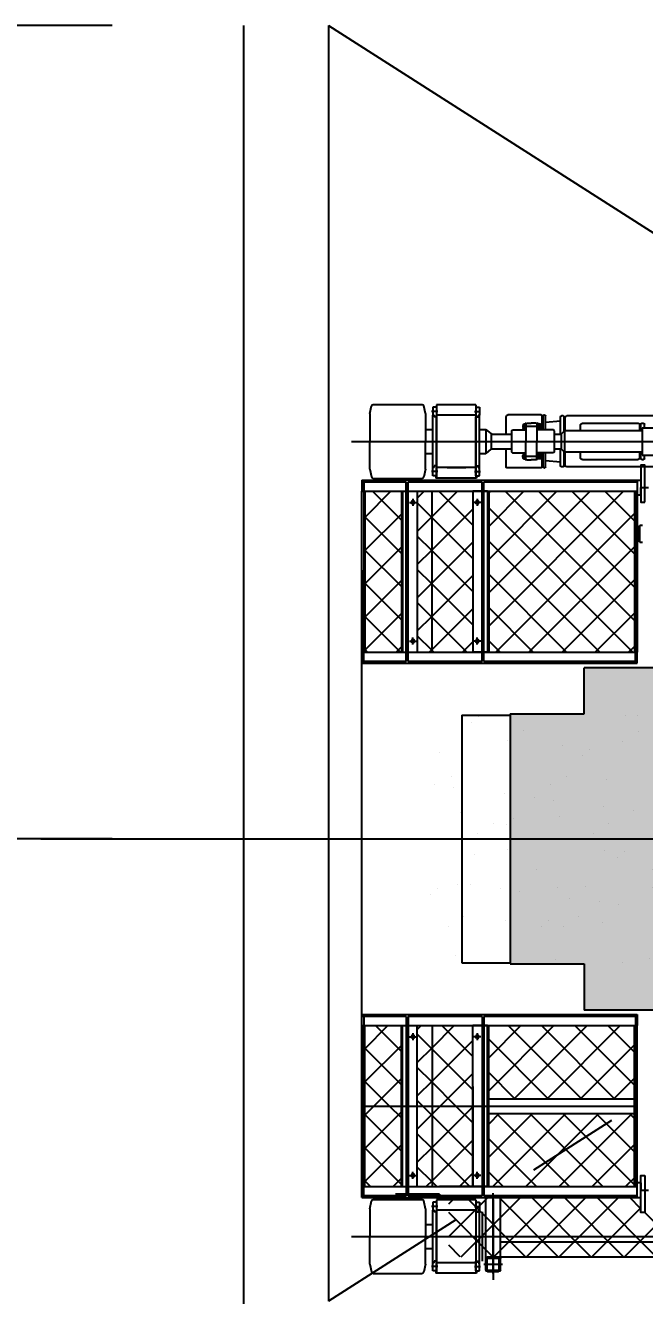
# Model space of a CAD drawing. Header units: millimetres. Extents: x -5 to 1510635, y -6 to 71285.
# Drawn here: x 394136 to 395811, y 33733 to 37168 of the extents above; entities that cross this region are included whole.
import ezdxf

# ---------------------------------------------------------------- set-up
doc = ezdxf.new("R2010")
doc.units = ezdxf.units.MM
doc.header["$LTSCALE"] = 1000
doc.linetypes.add('CENTER', pattern=[2, 1.25, -0.25, 0.25, -0.25])
doc.linetypes.add('S-BM-1ST$0$HIDDEN', pattern=[9.525, 6.35, -3.175])
for name, color, linetype in [('1', 1, 'CENTER'), ('MP-1', 1, 'CENTER'), ('MP-2', 42, 'Continuous'), ('MP-3', 3, 'Continuous'), ('MP-7', 7, 'Continuous'), ('MP-8', 8, 'Continuous'), ('S-BM-1ST$0$S-BEAM', 21, 'Continuous'), ('S-TEXT-3', 31, 'Continuous')]:
    doc.layers.add(name, color=color, linetype=linetype)
doc.dimstyles.new('MPS2', dxfattribs={"dimscale": 100, "dimtxt": 3, "dimasz": 3, "dimexe": 1, "dimexo": 1, "dimgap": 1, "dimtad": 1, "dimzin": 12, "dimdsep": 46, "dimtxsty": 'Standard', "dimcen": 1, "dimclrd": 1, "dimclre": 1, "dimclrt": 7, "dimazin": 2, "dimtfac": 1, "dimtmove": 0, "dimatfit": 3, "dimfxl": 1, "dimarcsym": 0})
pattern_1 = [(135, (30007.18, 102368.32), (-44.9013, -44.9013), []), (225, (30007.18, 102368.32), (44.9013, -44.9013), [])]

# ---------------------------------------------------------------- blocks, each defined once
blk = doc.blocks.new('*X12')
at = {"color": 0}
for p, q in [((5840.3, 9313.1), (5840.3, 9313.1)), ((5921.6, 9323.8), (5921.6, 9323.8)), ((5953.7, 9324.1), (5953.7, 9324.1)), ((6353.8, 9320.7), (6353.8, 9320.7)), ((5608.4, 9281), (5608.4, 9281)), ((5652.4, 9288.3), (5652.4, 9288.3)), ((5788.2, 9306.2), (5788.2, 9306.2)), ((5919.8, 9281.6), (5919.8, 9281.6)), ((6231.2, 9282.2), (6231.2, 9282.2)), ((6372.3, 9303.8), (6372.3, 9303.8)), ((5608.2, 9241.2), (5608.2, 9241.2)), ((5650.5, 9254.2), (5650.5, 9254.2)), ((5870, 9244.6), (5870, 9244.6)), ((5962, 9254.7), (5962, 9254.7)), ((6125.8, 9243.3), (6125.8, 9243.3)), ((6273.4, 9255.3), (6273.4, 9255.3)), ((6395.9, 9253.1), (6395.9, 9253.1)), ((5653.1, 9236.3), (5653.1, 9236.3)), ((6053.2, 9232.9), (6053.2, 9232.9)), ((6071.7, 9216), (6071.7, 9216)), ((6459.3, 9224.1), (6459.3, 9224.1)), ((5735.1, 9141.1), (5735.1, 9141.1)), ((5752.6, 9145.1), (5752.6, 9145.1)), ((5802.4, 9157.4), (5802.4, 9157.4)), ((6005.2, 9150.8), (6005.2, 9150.8)), ((6113.8, 9158), (6113.8, 9158)), ((6266.9, 9154.2), (6266.9, 9154.2)), ((6425.2, 9158.6), (6425.2, 9158.6)), ((6470.8, 9137.2), (6470.8, 9137.2)), ((5771, 9128.2), (5771, 9128.2)), ((6158.7, 9136.3), (6158.7, 9136.3)), ((6282.9, 9112.4), (6282.9, 9112.4)), ((6418.8, 9130.3), (6418.8, 9130.3)), ((6013.8, 9077), (6013.8, 9077)), ((6149.6, 9094.9), (6149.6, 9094.9)), ((6201.6, 9101.7), (6201.6, 9101.7)), ((5614.5, 9048.6), (5614.5, 9048.6)), ((5744.6, 9041.6), (5744.6, 9041.6)), ((5858, 9048.5), (5858, 9048.5)), ((5876.3, 9051.9), (5876.3, 9051.9)), ((5880.4, 9059.5), (5880.4, 9059.5)), ((5932.5, 9066.3), (5932.5, 9066.3)), ((6132.1, 9050.7), (6132.1, 9050.7)), ((6258.2, 9045.1), (6258.2, 9045.1)), ((6402.2, 9060.4), (6402.2, 9060.4)), ((5611.2, 9024), (5611.2, 9024)), ((5663.3, 9030.9), (5663.3, 9030.9)), ((5689.1, 9030.6), (5689.1, 9030.6)), ((5731.3, 9003.7), (5731.3, 9003.7)), ((6000.5, 9031.2), (6000.5, 9031.2)), ((6042.7, 9004.3), (6042.7, 9004.3)), ((6276.6, 9028.2), (6276.6, 9028.2)), ((6312, 9031.7), (6312, 9031.7)), ((6354.1, 9004.9), (6354.1, 9004.9)), ((5741.4, 8948.4), (5741.4, 8948.4)), ((5957.6, 8957.3), (5957.6, 8957.3)), ((5976, 8940.4), (5976, 8940.4)), ((6011.5, 8958.1), (6011.5, 8958.1)), ((6273.2, 8961.5), (6273.2, 8961.5)), ((6363.6, 8948.5), (6363.6, 8948.5)), ((5883.1, 8907), (5883.1, 8907)), ((6194.5, 8907.6), (6194.5, 8907.6)), ((5657, 8869.5), (5657, 8869.5)), ((6375.1, 8865.7), (6375.1, 8865.7)), ((6408.5, 8867.7), (6408.5, 8867.7)), ((5620.8, 8855.9), (5620.8, 8855.9)), ((5675.4, 8852.7), (5675.4, 8852.7)), ((5882.6, 8859.2), (5882.6, 8859.2)), ((6063, 8860.7), (6063, 8860.7)), ((6106, 8830.2), (6106, 8830.2)), ((6138.4, 8858), (6138.4, 8858)), ((6241.8, 8848.1), (6241.8, 8848.1)), ((6293.8, 8855), (6293.8, 8855)), ((6463.2, 8857.3), (6463.2, 8857.3)), ((6481.6, 8840.4), (6481.6, 8840.4)), ((5836.8, 8794.8), (5836.8, 8794.8)), ((5972.6, 8812.7), (5972.6, 8812.7)), ((6024.7, 8819.5), (6024.7, 8819.5)), ((5703.4, 8777.2), (5703.4, 8777.2)), ((5755.5, 8784.1), (5755.5, 8784.1)), ((5762.4, 8772.9), (5762.4, 8772.9)), ((5769.9, 8780.2), (5769.9, 8780.2)), ((6017.8, 8765.4), (6017.8, 8765.4)), ((6081.3, 8780.8), (6081.3, 8780.8)), ((6162.5, 8769.5), (6162.5, 8769.5)), ((6279.5, 8768.8), (6279.5, 8768.8)), ((6392.7, 8781.3), (6392.7, 8781.3)), ((5747.7, 8755.7), (5747.7, 8755.7)), ((5812.1, 8753.3), (5812.1, 8753.3)), ((6123.5, 8753.9), (6123.5, 8753.9)), ((6181, 8752.6), (6181, 8752.6)), ((6434.9, 8754.5), (6434.9, 8754.5)), ((5627.1, 8663.2), (5627.1, 8663.2)), ((5861.9, 8681.7), (5861.9, 8681.7)), ((5880.4, 8664.8), (5880.4, 8664.8)), ((5888.9, 8666.5), (5888.9, 8666.5)), ((5963.9, 8656.6), (5963.9, 8656.6)), ((6144.7, 8665.3), (6144.7, 8665.3)), ((6268, 8672.9), (6268, 8672.9)), ((6275.3, 8657.2), (6275.3, 8657.2)), ((6414.8, 8675), (6414.8, 8675)), ((5652.5, 8656.1), (5652.5, 8656.1))]:
    blk.add_line(p, q, dxfattribs=at)
blk = doc.blocks.new('CL Cavin')
h = blk.add_hatch()
h.set_pattern_fill('CROSS', color=1, scale=100, style=0)
h.set_pattern_definition([(360, (24163.74, 101268.322), (25, 25), [12.5, -37.5]), (90, (24169.99, 101262.072), (-25, 25), [12.5, -37.5])])
h.paths.add_polyline_path([(27666.8, 102368.3), (27666.8, 102831.3), (27578.8, 102831.3), (27578.8, 103280.3, 0.414214), (27568.8, 103290.3), (27524.6, 103290.3, 0.382786), (27484.9, 103254.7), (27438.8, 102831.3), (27080.8, 102831.3), (27080.8, 102706.3), (26880.8, 102706.3), (26880.8, 102368.3)])
h.paths.add_polyline_path([(27666.8, 102368.3), (28452.8, 102368.3), (28452.8, 102706.3), (28252.8, 102706.3), (28252.8, 102831.3), (27894.7, 102831.3), (27848.6, 103254.7, 0.382786), (27808.9, 103290.3), (27764.8, 103290.3, 0.414214), (27754.8, 103280.3), (27754.8, 102831.3), (27666.8, 102831.3)])
h.paths.add_polyline_path([(27666.8, 102368.3), (27666.8, 101905.3), (27754.8, 101905.3), (27754.8, 101456.3, 0.414214), (27764.8, 101446.3), (27808.9, 101446.3, 0.382786), (27848.6, 101482), (27894.7, 101905.3), (28252.8, 101905.3), (28252.8, 102030.3), (28452.8, 102030.3), (28452.8, 102368.3)])
h.paths.add_polyline_path([(26880.8, 102368.3), (26880.8, 102030.3), (27080.8, 102030.3), (27080.8, 101905.3), (27438.8, 101905.3), (27484.9, 101482, 0.382786), (27524.6, 101446.3), (27568.8, 101446.3, 0.414214), (27578.8, 101456.3), (27578.8, 101905.3), (27666.8, 101905.3), (27666.8, 102368.3)])
h.paths.add_polyline_path([(25974.5, 102368.3), (25974.5, 101905.3), (26062.5, 101905.3), (26062.5, 101456.3, 0.414214), (26072.5, 101446.3), (26116.6, 101446.3, 0.382786), (26156.4, 101482), (26202.5, 101905.3), (26560.5, 101905.3), (26560.5, 102030.3), (26760.5, 102030.3), (26760.5, 102368.3)])
h.paths.add_polyline_path([(25388.5, 102030.3), (25388.5, 101905.3), (25746.5, 101905.3), (25792.6, 101482, 0.382786), (25832.4, 101446.3), (25876.5, 101446.3, 0.414214), (25886.5, 101456.3), (25886.5, 101905.3), (25974.5, 101905.3), (25974.5, 102368.3), (25188.5, 102368.3), (25188.5, 102030.3)])
h.paths.add_polyline_path([(25974.5, 102368.3), (25974.5, 102831.3), (25886.5, 102831.3), (25886.5, 103280.3, 0.414214), (25876.5, 103290.3), (25832.4, 103290.3, 0.382786), (25792.6, 103254.7), (25746.5, 102831.3), (25388.5, 102831.3), (25388.5, 102706.3), (25188.5, 102706.3), (25188.5, 102368.3)])
h.paths.add_polyline_path([(26760.5, 102368.3), (26760.5, 102706.3), (26560.5, 102706.3), (26560.5, 102831.3), (26202.5, 102831.3), (26156.4, 103254.7, 0.382786), (26116.6, 103290.3), (26072.5, 103290.3, 0.414214), (26062.5, 103280.3), (26062.5, 102831.3), (25974.5, 102831.3), (25974.5, 102368.3)])
at = {"layer": 'MP-2'}
h = blk.add_hatch(dxfattribs=at)
h.set_pattern_fill('ANSI37', color=256, scale=499.999663, angle=180, style=0)
h.set_pattern_definition([(225, (31683.96, 114656.054), (44.19414, -44.19414), []), (315, (31683.96, 114656.054), (44.19414, 44.19414), [])])
h.paths.add_polyline_path([(27342.2, 103338.3), (27342.2, 103378.8), (25542.2, 103378.8), (25542.2, 103338.3), (25022.2, 103338.3), (25022.2, 103498.3), (29572.2, 103498.3), (29572.2, 103338.3)])
h = blk.add_hatch(dxfattribs=at)
h.set_pattern_fill('ANSI37', color=256, scale=20, angle=90, style=0)
h.set_pattern_definition(pattern_1)
h.paths.add_polyline_path([(24894.2, 103308.3), (24795.2, 103308.3), (24795.2, 103090.8), (24894.2, 103090.8)])
h = blk.add_hatch(dxfattribs=at)
h.set_pattern_fill('ANSI37', color=256, scale=20, angle=90, style=0)
h.set_pattern_definition(pattern_1)
h.paths.add_polyline_path([(24977.2, 103308.3), (24937.2, 103308.3), (24937.2, 103090.8), (24977.2, 103090.8)])
h = blk.add_hatch(dxfattribs=at)
h.set_pattern_fill('ANSI37', color=256, scale=20, angle=90, style=0)
h.set_pattern_definition(pattern_1)
h.paths.add_polyline_path([(24997.2, 103308.3), (24977.2, 103308.3), (24977.2, 103090.8), (25087.2, 103090.8), (25087.2, 103308.3)])
h = blk.add_hatch(dxfattribs=at)
h.set_pattern_fill('ANSI37', color=256, scale=20, angle=90, style=0)
h.set_pattern_definition(pattern_1)
h.paths.add_polyline_path([(25524.2, 103110.8), (25524.2, 103308.3), (25130.2, 103308.3), (25130.2, 103110.8)])
h = blk.add_hatch(dxfattribs=at)
h.set_pattern_fill('ANSI37', color=256, scale=20, angle=90, style=0)
h.set_pattern_definition(pattern_1)
h.paths.add_polyline_path([(24894.2, 103090.8), (24795.2, 103090.8), (24795.2, 102873.3), (24894.2, 102873.3)])
h = blk.add_hatch(dxfattribs=at)
h.set_pattern_fill('ANSI37', color=256, scale=20, angle=90, style=0)
h.set_pattern_definition(pattern_1)
h.paths.add_polyline_path([(24977.2, 103090.8), (24937.2, 103090.8), (24937.2, 102873.3), (24977.2, 102873.3)])
h = blk.add_hatch(dxfattribs=at)
h.set_pattern_fill('ANSI37', color=256, scale=20, angle=90, style=0)
h.set_pattern_definition(pattern_1)
h.paths.add_polyline_path([(24977.2, 102873.3), (25087.2, 102873.3), (25087.2, 103090.8), (24977.2, 103090.8)])
h = blk.add_hatch(dxfattribs=at)
h.set_pattern_fill('ANSI37', color=256, scale=20, angle=90, style=0)
h.set_pattern_definition(pattern_1)
h.paths.add_polyline_path([(25130.2, 103070.8), (25130.2, 102873.3), (25524.2, 102873.3), (25524.2, 103070.8)])
h = blk.add_hatch(dxfattribs=at)
h.set_pattern_fill('ANSI37', color=256, scale=20, angle=90, style=0)
h.set_pattern_definition(pattern_1)
h.paths.add_polyline_path([(24894.2, 101863.3), (24795.2, 101863.3), (24795.2, 101428.3), (24894.2, 101428.3)])
h = blk.add_hatch(dxfattribs=at)
h.set_pattern_fill('ANSI37', color=256, scale=20, angle=90, style=0)
h.set_pattern_definition(pattern_1)
h.paths.add_polyline_path([(24937.2, 101863.3), (24937.2, 101428.3), (24977.2, 101428.3), (24977.2, 101863.3)])
h = blk.add_hatch(dxfattribs=at)
h.set_pattern_fill('ANSI37', color=256, scale=20, angle=90, style=0)
h.set_pattern_definition(pattern_1)
h.paths.add_polyline_path([(24977.2, 101428.3), (25087.2, 101428.3), (25087.2, 101863.3), (24977.2, 101863.3)])
h = blk.add_hatch(dxfattribs=at)
h.set_pattern_fill('ANSI37', color=256, scale=20, angle=90, style=0)
h.set_pattern_definition(pattern_1)
h.paths.add_polyline_path([(25130.2, 101428.3), (25524.2, 101428.3), (25524.2, 101863.3), (25130.2, 101863.3)])
at = {"linetype": 'ByBlock'}
blk.add_line((24937.2, 103308.3), (24937.2, 102873.3), dxfattribs=at)
at = {"layer": 'MP-1'}
for p, q in [((25142.2, 103343.3), (25142.2, 103560.5)), ((25142.2, 103543.3), (25142.2, 103326.1)), ((24992.3, 103524.3), (24976, 103524.3)), ((25091.8, 103524.3), (25108.2, 103524.3)), ((25117.2, 103518.3), (25167.2, 103518.3)), ((24759.1, 103443.3), (30035.1, 103443.3)), ((24992.3, 103362.3), (24976, 103362.3)), ((25091.8, 103362.3), (25108.2, 103362.3)), ((27372.2, 103353.3), (25522.2, 103353.3)), ((24915.7, 103278.3), (24934.7, 103278.3)), ((24915.7, 103278.3), (24934.7, 103278.3)), ((24925.2, 103287.8), (24925.2, 103268.8)), ((24925.2, 103287.8), (24925.2, 103268.8)), ((25108.7, 103278.3), (25089.7, 103278.3)), ((25108.7, 103278.3), (25089.7, 103278.3)), ((25099.2, 103287.8), (25099.2, 103268.8)), ((25099.2, 103287.8), (25099.2, 103268.8)), ((24787.2, 103090.8), (25532.2, 103090.8)), ((24925.2, 102893.8), (24925.2, 102912.8)), ((24925.2, 102893.8), (24925.2, 102912.8)), ((25099.2, 102893.8), (25099.2, 102912.8)), ((25099.2, 102893.8), (25099.2, 102912.8)), ((24915.7, 102903.3), (24934.7, 102903.3)), ((24915.7, 102903.3), (24934.7, 102903.3)), ((25108.7, 102903.3), (25089.7, 102903.3)), ((25108.7, 102903.3), (25089.7, 102903.3)), ((24687.2, 102368.3), (30107.2, 102368.3)), ((24915.7, 101833.3), (24934.7, 101833.3)), ((24915.7, 101833.3), (24934.7, 101833.3)), ((24925.2, 101842.8), (24925.2, 101823.8)), ((24925.2, 101842.8), (24925.2, 101823.8)), ((25108.7, 101833.3), (25089.7, 101833.3)), ((25108.7, 101833.3), (25089.7, 101833.3)), ((25099.2, 101842.8), (25099.2, 101823.8)), ((25099.2, 101842.8), (25099.2, 101823.8)), ((24915.7, 101458.3), (24934.7, 101458.3)), ((24915.7, 101458.3), (24934.7, 101458.3)), ((24925.2, 101448.8), (24925.2, 101467.8)), ((24925.2, 101448.8), (24925.2, 101467.8)), ((25108.7, 101458.3), (25089.7, 101458.3)), ((25108.7, 101458.3), (25089.7, 101458.3)), ((25099.2, 101448.8), (25099.2, 101467.8)), ((25099.2, 101448.8), (25099.2, 101467.8)), ((24992.3, 101374.3), (24976, 101374.3)), ((25091.8, 101374.3), (25108.2, 101374.3)), ((27372.2, 101383.3), (25522.2, 101383.3)), ((25277.3, 101333.8), (25220, 101333.8)), ((24759.1, 101293.3), (30035.2, 101293.3)), ((25277.3, 101252.8), (25220.7, 101252.8)), ((24992.3, 101212.3), (24976, 101212.3)), ((25091.8, 101212.3), (25108.2, 101212.3))]:
    blk.add_line(p, q, dxfattribs=at)
at = {"layer": 'MP-2'}
for p, q in [((25122.2, 103533.3), (25122.2, 103503.3)), ((25126.2, 103533.3), (25126.2, 103503.3)), ((25127.2, 103538.3), (25157.2, 103538.3)), ((25127.2, 103534.3), (25157.2, 103534.3)), ((25158.2, 103533.3), (25158.2, 103503.3)), ((25162.2, 103533.3), (25162.2, 103503.3)), ((25127.2, 103502.3), (25157.2, 103502.3)), ((25127.2, 103498.3), (25157.2, 103498.3)), ((24997.2, 103329.3), (24878.4, 103329.3)), ((24997.2, 103329.3), (24997.2, 103343.3)), ((25532.2, 103338.3), (25542.2, 103338.3)), ((25542.2, 103298.3), (25532.2, 103298.3)), ((25542.2, 103298.3), (25542.2, 103318.3)), ((25542.2, 103318.3), (25562.2, 103318.3)), ((25057.2, 102033.3), (25057.2, 102703.3)), ((25057.2, 102703.3), (25188.5, 102703.3)), ((25057.2, 102703.3), (25188.5, 102703.3)), ((25057.2, 102033.3), (25188.5, 102033.3)), ((25539.2, 101565.8), (25539.2, 101520.8)), ((25542.2, 101438.3), (25532.2, 101438.3)), ((25542.2, 101438.3), (25542.2, 101418.3)), ((25542.2, 101418.3), (25562.2, 101418.3)), ((25532.2, 101398.3), (25542.2, 101398.3)), ((25274.9, 101337.3), (25272.4, 101337.3)), ((25274.9, 101330.3), (25272.4, 101330.3)), ((25274.9, 101256.3), (25272.4, 101256.3)), ((25274.9, 101249.3), (25272.4, 101249.3))]:
    blk.add_line(p, q, dxfattribs=at)
for centre, radius, start, end in [((25127.2, 103533.3), 5, 90, 180), ((25127.2, 103533.3), 1, 90, 180), ((25157.2, 103533.3), 5, 0, 90), ((25157.2, 103533.3), 1, 0, 90), ((25127.2, 103503.3), 5, 180, 270), ((25127.2, 103503.3), 1, 180, 270), ((25157.2, 103503.3), 1, 270, 0), ((25157.2, 103503.3), 5, 270, 0)]:
    blk.add_arc(centre, radius, start, end, dxfattribs=at)
at = {"layer": 'MP-3'}
for p, q in [((24809.1, 103518.3), (24813.3, 103539.3)), ((24818.2, 103543.3), (24950, 103543.3)), ((24959.1, 103518.3), (24954.9, 103539.3)), ((24979.1, 103536.3), (24979.1, 103514.3)), ((24989.1, 103536.3), (24979.1, 103536.3)), ((25097.1, 103542.3), (24987.1, 103542.3)), ((24987.1, 103539.3), (24987.1, 103542.3)), ((24989.1, 103539.3), (24987.1, 103539.3)), ((24989.1, 103514.3), (24989.1, 103539.3)), ((24989.1, 103536.3), (24989.1, 103509.8)), ((25095.1, 103514.3), (25095.1, 103539.3)), ((25097.1, 103539.3), (25095.1, 103539.3)), ((25095.1, 103536.3), (25095.1, 103509.8)), ((25095.1, 103536.3), (25105.1, 103536.3)), ((25097.1, 103539.3), (25097.1, 103542.3)), ((25105.1, 103536.3), (25105.1, 103514.3)), ((24809.1, 103518.3), (24809.1, 103443.3)), ((24959.1, 103518.3), (24959.1, 103487.3)), ((24979.1, 103514.3), (24979.1, 103372.3)), ((24982.6, 103514.3), (24979.1, 103514.3)), ((24982.6, 103514.3), (24982.6, 103509.8)), ((24989.1, 103509.8), (24982.6, 103509.8)), ((24989.1, 103372.3), (24989.1, 103514.3)), ((25074.2, 103514.3), (24989.1, 103514.3)), ((24989.1, 103509.8), (24989.1, 103376.8)), ((25095.1, 103514.3), (25074.2, 103514.3)), ((25095.1, 103372.3), (25095.1, 103514.3)), ((25095.1, 103509.8), (25101.6, 103509.8)), ((25101.6, 103514.3), (25101.6, 103509.8)), ((25101.6, 103514.3), (25105.1, 103514.3)), ((25105.1, 103514.3), (25105.1, 103372.3)), ((25113.1, 103509.8), (25113.1, 103376.8)), ((25122.2, 103503.3), (25122.2, 103338.3)), ((25162.2, 103498.3), (29572.2, 103498.3)), ((24959.1, 103487.3), (24959.1, 103443.3)), ((24959.1, 103475.8), (24979.1, 103475.8)), ((24809.1, 103397.3), (24809.1, 103443.3)), ((24959.1, 103397.3), (24959.1, 103443.3)), ((24809.1, 103368.3), (24809.1, 103397.3)), ((24959.1, 103410.8), (24979.1, 103410.8)), ((24959.1, 103368.3), (24959.1, 103397.3)), ((24809.1, 103368.3), (24813.3, 103347.3)), ((24959.1, 103368.3), (24954.9, 103347.3)), ((24979.1, 103350.3), (24979.1, 103372.3)), ((24982.6, 103372.3), (24979.1, 103372.3)), ((24989.1, 103376.8), (24982.6, 103376.8)), ((24982.6, 103372.3), (24982.6, 103376.8)), ((24989.1, 103350.3), (24989.1, 103376.8)), ((24989.1, 103344.3), (24989.1, 103372.3)), ((25074.2, 103372.3), (24989.1, 103372.3)), ((25095.1, 103372.3), (25074.2, 103372.3)), ((25095.1, 103350.3), (25095.1, 103376.8)), ((25095.1, 103376.8), (25101.6, 103376.8)), ((25095.1, 103344.3), (25095.1, 103372.3)), ((25101.6, 103372.3), (25101.6, 103376.8)), ((25101.6, 103372.3), (25105.1, 103372.3)), ((25105.1, 103350.3), (25105.1, 103372.3)), ((24787.2, 103338.3), (24787.2, 101863.3)), ((24787.2, 103338.3), (25532.2, 103338.3)), ((24907.2, 103333.3), (24787.2, 103333.3)), ((24792.2, 103333.3), (24792.2, 102873.3)), ((24818.2, 103343.3), (24950, 103343.3)), ((24907.2, 102848.3), (24907.2, 103333.3)), ((24912.2, 102848.3), (24912.2, 103333.3)), ((25112.2, 103333.3), (24912.2, 103333.3)), ((24989.1, 103350.3), (24979.1, 103350.3)), ((25095.1, 103344.3), (24989.1, 103344.3)), ((25095.1, 103350.3), (25105.1, 103350.3)), ((25112.2, 102848.3), (25112.2, 103333.3)), ((25117.2, 102848.3), (25117.2, 103333.3)), ((25532.2, 103333.3), (25117.2, 103333.3)), ((25532.2, 103338.3), (25532.2, 103308.3)), ((25532.2, 103338.3), (25532.2, 103308.3)), ((25532.2, 103333.3), (25532.2, 102873.3)), ((24787.2, 103308.3), (25532.2, 103308.3)), ((24795.2, 103308.3), (24795.2, 102873.3)), ((24894.2, 103308.3), (24894.2, 102873.3)), ((24897.2, 103308.3), (24897.2, 102873.3)), ((24897.2, 103308.3), (24937.2, 103308.3)), ((24977.2, 102873.3), (24977.2, 103308.3)), ((25087.2, 103308.3), (24997.2, 103308.3)), ((25087.2, 103038.3), (25087.2, 103308.3)), ((25087.2, 103308.3), (25087.2, 102873.3)), ((25127.2, 103308.3), (25087.2, 103308.3)), ((25127.2, 103308.3), (25127.2, 102873.3)), ((25130.2, 103308.3), (25130.2, 102873.3)), ((25524.2, 103308.3), (25524.2, 102873.3)), ((25527.2, 102848.3), (25527.2, 103308.3)), ((24792.2, 102848.3), (24792.2, 103095.5)), ((25130.2, 103110.8), (25524.2, 103110.8)), ((25130.2, 103070.8), (25524.2, 103070.8)), ((24787.2, 102873.3), (25532.2, 102873.3)), ((24907.2, 102848.3), (24787.2, 102848.3)), ((24897.2, 102873.3), (24937.2, 102873.3)), ((25112.2, 102848.3), (24912.2, 102848.3)), ((25127.2, 102873.3), (25087.2, 102873.3)), ((25532.2, 102848.3), (25117.2, 102848.3)), ((25532.2, 102843.3), (25532.2, 102873.3)), ((25532.2, 102843.3), (25532.2, 102873.3)), ((24787.2, 102843.3), (25532.2, 102843.3)), ((25746.5, 102831.3), (25388.5, 102831.3)), ((25388.5, 102706.3), (25388.5, 102831.3)), ((25188.5, 102030.3), (25188.5, 102706.3)), ((25188.5, 102706.3), (25388.5, 102706.3)), ((25188.5, 102030.3), (25388.5, 102030.3)), ((25388.5, 102030.3), (25388.5, 101905.3)), ((24787.2, 101893.3), (25532.2, 101893.3)), ((24907.2, 101888.3), (24787.2, 101888.3)), ((24792.2, 101888.3), (24792.2, 101641.1)), ((24907.2, 101888.3), (24907.2, 101403.3)), ((24912.2, 101888.3), (24912.2, 101403.3)), ((25112.2, 101888.3), (24912.2, 101888.3)), ((25112.2, 101888.3), (25112.2, 101403.3)), ((25117.2, 101888.3), (25117.2, 101403.3)), ((25532.2, 101888.3), (25117.2, 101888.3)), ((25746.5, 101905.3), (25388.5, 101905.3)), ((25527.2, 101888.3), (25527.2, 101428.3)), ((25532.2, 101893.3), (25532.2, 101863.3)), ((25532.2, 101893.3), (25532.2, 101863.3)), ((24787.2, 101863.3), (24787.2, 101428.3)), ((24787.2, 101863.3), (25532.2, 101863.3)), ((24792.2, 101403.3), (24792.2, 101863.3)), ((24795.2, 101428.3), (24795.2, 101863.3)), ((24894.2, 101428.3), (24894.2, 101863.3)), ((24897.2, 101428.3), (24897.2, 101863.3)), ((24897.2, 101863.3), (24937.2, 101863.3)), ((24937.2, 101428.3), (24937.2, 101863.3)), ((24977.2, 101863.3), (24977.2, 101428.3)), ((25087.2, 101428.3), (25087.2, 101863.3)), ((25127.2, 101863.3), (25087.2, 101863.3)), ((25127.2, 101428.3), (25127.2, 101863.3)), ((25130.2, 101428.3), (25130.2, 101863.3)), ((25524.2, 101428.3), (25524.2, 101863.3)), ((25532.2, 101403.3), (25532.2, 101863.3)), ((25539.2, 101565.8), (25537.2, 101563.8)), ((25537.2, 101522.8), (25537.2, 101563.8)), ((25539.2, 101565.8), (25546.2, 101565.8)), ((25537.2, 101522.8), (25539.2, 101520.8)), ((25546.2, 101520.8), (25539.2, 101520.8)), ((24787.2, 101428.3), (25532.2, 101428.3)), ((24787.2, 101398.3), (24787.2, 101428.3)), ((24907.2, 101403.3), (24787.2, 101403.3)), ((24897.2, 101428.3), (24937.2, 101428.3)), ((25112.2, 101403.3), (24912.2, 101403.3)), ((25127.2, 101428.3), (25087.2, 101428.3)), ((25532.2, 101403.3), (25117.2, 101403.3)), ((25532.2, 101398.3), (25532.2, 101428.3)), ((25532.2, 101398.3), (25532.2, 101428.3)), ((25532.2, 101398.3), (25532.2, 101428.3)), ((25532.2, 101398.3), (25532.2, 101428.3)), ((24787.2, 101398.3), (25532.2, 101398.3)), ((24809.1, 101368.3), (24813.3, 101389.3)), ((24809.1, 101368.3), (24809.1, 101293.3)), ((24818.2, 101393.3), (24950, 101393.3)), ((24959.1, 101368.3), (24954.9, 101389.3)), ((24959.1, 101368.3), (24959.1, 101337.3)), ((24979.1, 101386.3), (24979.1, 101364.3)), ((24989.1, 101386.3), (24979.1, 101386.3)), ((25097.1, 101392.3), (24987.1, 101392.3)), ((24987.1, 101389.3), (24987.1, 101392.3)), ((24989.1, 101389.3), (24987.1, 101389.3)), ((24989.1, 101364.3), (24989.1, 101389.3)), ((24989.1, 101386.3), (24989.1, 101359.8)), ((25095.1, 101364.3), (25095.1, 101389.3)), ((25097.1, 101389.3), (25095.1, 101389.3)), ((25095.1, 101386.3), (25095.1, 101359.8)), ((25095.1, 101386.3), (25105.1, 101386.3)), ((25097.1, 101389.3), (25097.1, 101392.3)), ((25105.1, 101386.3), (25105.1, 101364.3)), ((24959.1, 101337.3), (24959.1, 101293.3)), ((24979.1, 101364.3), (24979.1, 101222.3)), ((24982.6, 101364.3), (24979.1, 101364.3)), ((24982.6, 101364.3), (24982.6, 101359.8)), ((24989.1, 101359.8), (24982.6, 101359.8)), ((24989.1, 101222.3), (24989.1, 101364.3)), ((25017.1, 101364.3), (24989.1, 101364.3)), ((24989.1, 101359.8), (24989.1, 101226.8)), ((25067.1, 101364.3), (25017.1, 101364.3)), ((25018, 101364.3), (25068, 101364.3)), ((25095.1, 101364.3), (25067.1, 101364.3)), ((25095.1, 101222.3), (25095.1, 101364.3)), ((25095.1, 101359.8), (25095.1, 101226.8)), ((25095.1, 101359.8), (25101.6, 101359.8)), ((25101.6, 101364.3), (25101.6, 101359.8)), ((25101.6, 101364.3), (25105.1, 101364.3)), ((25105.1, 101364.3), (25105.1, 101222.3)), ((25177.1, 101362.3), (25177.1, 101313.3)), ((25272.6, 101364.8), (25179.6, 101364.8)), ((25223.9, 101339.1), (25223.9, 101337.3)), ((25223.9, 101337.3), (25223.9, 101330.3)), ((25225.4, 101340.8), (25228.9, 101340.8)), ((25225.4, 101337.3), (25228.9, 101337.3)), ((25228.9, 101342.3), (25230.4, 101342.3)), ((25228.9, 101342.3), (25228.9, 101325.3)), ((25230.4, 101340.8), (25232.4, 101342.8)), ((25230.4, 101342.3), (25230.4, 101293.3)), ((25232.4, 101342.8), (25245.4, 101342.8)), ((25258.4, 101342.8), (25245.4, 101342.8)), ((25258.4, 101342.8), (25260.4, 101340.8)), ((25260.4, 101342.3), (25260.4, 101293.3)), ((25261.9, 101342.3), (25260.4, 101342.3)), ((25261.9, 101342.3), (25261.9, 101325.3)), ((25266.9, 101340.8), (25263.4, 101340.8)), ((25266.9, 101337.3), (25263.4, 101337.3)), ((25270.4, 101340.3), (25267.8, 101340.3)), ((25268.4, 101340.3), (25268.4, 101337.3)), ((25268.4, 101337.3), (25268.4, 101330.3)), ((25272.4, 101338.3), (25272.4, 101329.3)), ((25274.4, 101337.8), (25272.4, 101337.8)), ((25274.4, 101337.8), (25274.4, 101329.8)), ((25274.4, 101337.8), (25274.9, 101337.3)), ((25274.9, 101337.3), (25274.9, 101330.3)), ((25275.1, 101362.3), (25275.1, 101324.3)), ((25277.6, 101362.3), (25275.1, 101362.3)), ((25277.6, 101362.3), (25277.6, 101324.3)), ((25280.1, 101364.8), (25281.6, 101364.8)), ((25284.1, 101362.3), (25284.1, 101324.3)), ((25284.1, 101345), (25324.5, 101348.9)), ((25324.5, 101359.8), (25324.5, 101313.3)), ((25332, 101362.3), (25327, 101362.3)), ((25334.5, 101359.8), (25334.5, 101321.6)), ((25337, 101349.9), (25334.5, 101349.7)), ((25337, 101357.3), (25337, 101322.3)), ((25613, 101362.3), (25342, 101362.3)), ((25378.5, 101337.3), (25378.5, 101322.3)), ((25384.4, 101342.3), (25534.2, 101342.3)), ((25539.2, 101337.3), (25539.2, 101329.9)), ((25541.7, 101339.8), (25541.7, 101329.7)), ((25544.2, 101342.3), (25549.2, 101342.3)), ((25551.7, 101339.8), (25551.7, 101330.3)), ((24959.1, 101325.8), (24979.1, 101325.8)), ((25105.1, 101325.8), (25122.1, 101325.8)), ((25122.1, 101260.8), (25122.1, 101325.8)), ((25135.7, 101314.5), (25122.1, 101325.8)), ((25137.1, 101273), (25137.1, 101313.7)), ((25138.9, 101313.3), (25192.4, 101313.3)), ((25192.4, 101322.3), (25194.4, 101324.3)), ((25192.4, 101293.3), (25192.4, 101322.3)), ((25194.4, 101324.3), (25230.4, 101324.3)), ((25223.9, 101328.6), (25223.9, 101330.3)), ((25225.4, 101330.3), (25228.9, 101330.3)), ((25225.4, 101326.8), (25228.9, 101326.8)), ((25228.9, 101325.3), (25230.4, 101325.3)), ((25261.9, 101325.3), (25260.4, 101325.3)), ((25305.4, 101324.3), (25260.4, 101324.3)), ((25266.9, 101330.3), (25263.4, 101330.3)), ((25266.9, 101326.8), (25263.4, 101326.8)), ((25270.4, 101327.3), (25267.8, 101327.3)), ((25268.4, 101327.3), (25268.4, 101330.3)), ((25274.4, 101329.8), (25272.4, 101329.8)), ((25274.9, 101330.3), (25274.4, 101329.8)), ((25307.4, 101322.3), (25305.4, 101324.3)), ((25307.4, 101293.3), (25307.4, 101322.3)), ((25307.4, 101313.3), (25326.1, 101313.3)), ((25326.1, 101313.3), (25335.1, 101322.3)), ((25326.1, 101273.3), (25326.1, 101313.3)), ((25335.1, 101264.3), (25335.1, 101322.3)), ((25545.1, 101322.3), (25335.1, 101322.3)), ((25539.2, 101329.9), (25539.2, 101322.3)), ((25539.2, 101329.9), (25541.7, 101329.7)), ((25541.7, 101329.7), (25541.7, 101322.5)), ((25545.1, 101330.3), (28347.4, 101330.3)), ((25545.1, 101293.3), (25545.1, 101330.3)), ((24809.1, 101247.3), (24809.1, 101293.3)), ((24959.1, 101247.3), (24959.1, 101293.3)), ((25122.1, 101260.8), (25135.7, 101272.2)), ((25138.9, 101273.3), (25192.4, 101273.3)), ((25177.1, 101273.3), (25177.1, 101226.8)), ((25192.4, 101264.3), (25192.4, 101293.3)), ((25192.4, 101264.3), (25194.4, 101262.3)), ((25230.4, 101244.3), (25230.4, 101293.3)), ((25260.4, 101244.3), (25260.4, 101293.3)), ((25307.4, 101264.3), (25305.4, 101262.3)), ((25307.4, 101264.3), (25307.4, 101293.3)), ((25307.4, 101273.3), (25326.1, 101273.3)), ((25324.5, 101273.3), (25324.5, 101226.9)), ((25335.1, 101264.3), (25326.1, 101273.3)), ((25334.5, 101265), (25334.5, 101226.9)), ((25545.1, 101264.3), (25335.1, 101264.3)), ((25337, 101264.3), (25337, 101229.4)), ((25378.5, 101264.3), (25378.5, 101249.3)), ((25539.2, 101264.3), (25539.2, 101256.8)), ((25541.7, 101264.1), (25541.7, 101257)), ((25545.1, 101256.3), (25545.1, 101293.3)), ((24809.1, 101218.3), (24809.1, 101247.3)), ((24959.1, 101260.8), (24979.1, 101260.8)), ((24959.1, 101218.3), (24959.1, 101247.3)), ((25105.1, 101260.8), (25122.1, 101260.8)), ((25194.4, 101262.3), (25230.4, 101262.3)), ((25223.9, 101258.1), (25223.9, 101256.3)), ((25223.9, 101249.3), (25223.9, 101256.3)), ((25223.9, 101247.6), (25223.9, 101249.3)), ((25225.4, 101259.8), (25228.9, 101259.8)), ((25225.4, 101256.3), (25228.9, 101256.3)), ((25225.4, 101249.3), (25228.9, 101249.3)), ((25225.4, 101245.8), (25228.9, 101245.8)), ((25228.9, 101244.3), (25228.9, 101261.3)), ((25228.9, 101261.3), (25230.4, 101261.3)), ((25228.9, 101244.3), (25230.4, 101244.3)), ((25230.4, 101245.8), (25232.4, 101243.8)), ((25232.4, 101243.8), (25245.4, 101243.8)), ((25258.4, 101243.8), (25245.4, 101243.8)), ((25258.4, 101243.8), (25260.4, 101245.8)), ((25305.4, 101262.3), (25260.4, 101262.3)), ((25261.9, 101261.3), (25260.4, 101261.3)), ((25261.9, 101244.3), (25260.4, 101244.3)), ((25261.9, 101244.3), (25261.9, 101261.3)), ((25266.9, 101259.8), (25263.4, 101259.8)), ((25266.9, 101256.3), (25263.4, 101256.3)), ((25266.9, 101249.3), (25263.4, 101249.3)), ((25266.9, 101245.8), (25263.4, 101245.8)), ((25270.4, 101259.3), (25267.8, 101259.3)), ((25270.4, 101246.3), (25267.8, 101246.3)), ((25268.4, 101259.3), (25268.4, 101256.3)), ((25268.4, 101249.3), (25268.4, 101256.3)), ((25268.4, 101246.3), (25268.4, 101249.3)), ((25272.4, 101248.3), (25272.4, 101257.3)), ((25274.4, 101256.8), (25272.4, 101256.8)), ((25274.4, 101248.8), (25272.4, 101248.8)), ((25274.4, 101248.8), (25274.4, 101256.8)), ((25274.9, 101256.3), (25274.4, 101256.8)), ((25274.4, 101248.8), (25274.9, 101249.3)), ((25274.9, 101249.3), (25274.9, 101256.3)), ((25275.1, 101262.3), (25275.1, 101224.3)), ((25277.6, 101262.3), (25277.6, 101224.3)), ((25284.1, 101262.3), (25284.1, 101224.3)), ((25284.1, 101241.7), (25324.5, 101237.7)), ((25337, 101236.8), (25334.5, 101237)), ((25384.4, 101244.4), (25534.2, 101244.4)), ((25539.2, 101256.8), (25541.7, 101257)), ((25539.2, 101256.8), (25539.2, 101249.4)), ((25541.7, 101257), (25541.7, 101246.9)), ((25544.2, 101244.4), (25549.2, 101244.4)), ((25545.1, 101256.3), (28347.4, 101256.3)), ((25551.7, 101256.3), (25551.7, 101246.9)), ((24809.1, 101218.3), (24813.3, 101197.3)), ((24959.1, 101218.3), (24954.9, 101197.3)), ((24979.1, 101200.3), (24979.1, 101222.3)), ((24982.6, 101222.3), (24979.1, 101222.3)), ((24989.1, 101200.3), (24979.1, 101200.3)), ((24982.6, 101222.3), (24982.6, 101226.8)), ((24989.1, 101226.8), (24982.6, 101226.8)), ((24989.1, 101200.3), (24989.1, 101226.8)), ((25074.2, 101222.3), (24989.1, 101222.3)), ((24989.1, 101194.3), (24989.1, 101222.3)), ((25095.1, 101222.3), (25074.2, 101222.3)), ((25095.1, 101200.3), (25095.1, 101226.8)), ((25095.1, 101226.8), (25101.6, 101226.8)), ((25095.1, 101194.3), (25095.1, 101222.3)), ((25095.1, 101200.3), (25105.1, 101200.3)), ((25101.6, 101222.3), (25101.6, 101226.8)), ((25101.6, 101222.3), (25105.1, 101222.3)), ((25105.1, 101200.3), (25105.1, 101222.3)), ((25272.6, 101221.8), (25182.1, 101221.8)), ((25277.6, 101224.3), (25275.1, 101224.3)), ((25280.1, 101221.8), (25281.6, 101221.8)), ((25332, 101224.4), (25327, 101224.4)), ((25613, 101224.4), (25342, 101224.4)), ((24818.2, 101193.3), (24950, 101193.3)), ((25095.1, 101194.3), (24989.1, 101194.3))]:
    blk.add_line(p, q, dxfattribs=at)
at = {"layer": 'MP-3', "flags": 128}
for points in [[(25552.2, 103278.8), (25552.2, 103378.8), (25542.2, 103378.8), (25542.2, 103278.8)], [(25552.2, 101457.8), (25552.2, 101357.8), (25542.2, 101357.8), (25542.2, 101457.8)]]:
    blk.add_lwpolyline(points, close=True, dxfattribs=at)
at = {"layer": 'MP-3'}
for centre in [(24925.2, 103278.3), (24925.2, 103278.3), (25099.2, 103278.3), (25099.2, 103278.3), (24925.2, 102903.3), (24925.2, 102903.3), (25099.2, 102903.3), (25099.2, 102903.3), (24925.2, 101833.3), (24925.2, 101833.3), (25099.2, 101833.3), (25099.2, 101833.3), (24925.2, 101458.3), (24925.2, 101458.3), (25099.2, 101458.3), (25099.2, 101458.3)]:
    blk.add_circle(centre, 4.5, dxfattribs=at)
for centre, radius, start, end in [((24818.2, 103538.3), 5, 90, 168.6901), ((24950, 103538.3), 5, 11.3099, 90), ((24818.2, 103348.3), 5, 191.3099, 270), ((24950, 103348.3), 5, 270, 348.6901), ((24818.2, 101388.3), 5, 90, 168.6901), ((24950, 101388.3), 5, 11.3099, 90), ((25179.6, 101362.3), 2.5, 90, 180), ((25225.6, 101339.1), 1.77, 98.7974, 261.2026), ((25228.7, 101333.8), 4.83, 133.6028, 226.3972), ((25263.6, 101339.1), 1.77, 98.7974, 261.2026), ((25266.7, 101333.8), 4.83, 133.6028, 226.3972), ((25266.6, 101339.1), 1.77, 278.7974, 81.2026), ((25263.5, 101333.8), 4.83, 313.6028, 46.3972), ((25270.4, 101338.3), 2, 0, 90), ((25272.6, 101362.3), 2.5, 0, 90), ((25280.1, 101362.3), 2.5, 90, 180), ((25281.6, 101362.3), 2.5, 0, 90), ((25327, 101359.8), 2.5, 90, 180), ((25332, 101359.8), 2.5, 0, 90), ((25342, 101357.3), 5, 90, 180), ((25383.5, 101337.3), 5, 80.3153, 180), ((25534.2, 101337.3), 5, 0, 90), ((25544.2, 101339.8), 2.5, 90, 180), ((25549.2, 101339.8), 2.5, 0, 90), ((25138.9, 101318.3), 5, 230.1944, 270), ((25225.6, 101328.6), 1.77, 98.7974, 261.2026), ((25263.6, 101328.6), 1.77, 98.7974, 261.2026), ((25266.6, 101328.6), 1.77, 278.7974, 81.2026), ((25270.4, 101329.3), 2, 270, 0), ((25138.9, 101268.3), 5, 90, 129.8056), ((25225.6, 101258.1), 1.77, 98.7974, 261.2026), ((25228.7, 101252.8), 4.83, 133.6028, 226.3972), ((25225.6, 101247.6), 1.77, 98.7974, 261.2026), ((25263.6, 101258.1), 1.77, 98.7974, 261.2026), ((25266.7, 101252.8), 4.83, 133.6028, 226.3972), ((25263.6, 101247.6), 1.77, 98.7974, 261.2026), ((25266.6, 101258.1), 1.77, 278.7974, 81.2026), ((25263.5, 101252.8), 4.83, 313.6028, 46.3972), ((25266.6, 101247.6), 1.77, 278.7974, 81.2026), ((25270.4, 101257.3), 2, 0, 90), ((25270.4, 101248.3), 2, 270, 0), ((25383.5, 101249.3), 5, 180, 279.6847), ((25534.2, 101249.4), 5, 270, 0), ((25544.2, 101246.9), 2.5, 180, 270), ((25549.2, 101246.9), 2.5, 270, 0), ((24818.2, 101198.3), 5, 191.3099, 270), ((24950, 101198.3), 5, 270, 348.6901), ((25182.1, 101226.8), 5, 180, 270), ((25272.6, 101224.3), 2.5, 270, 0), ((25280.1, 101224.3), 2.5, 180, 270), ((25281.6, 101224.3), 2.5, 270, 0), ((25327, 101226.9), 2.5, 180, 270), ((25332, 101226.9), 2.5, 270, 0), ((25342, 101229.4), 5, 180, 270)]:
    blk.add_arc(centre, radius, start, end, dxfattribs=at)
at = {"layer": 'MP-7'}
for p, q in [((25162.2, 103503.3), (25162.2, 103338.3)), ((25162.2, 103458.3), (25767.2, 103458.3))]:
    blk.add_line(p, q, dxfattribs=at)
at = {"layer": 'MP-2', "rotation": 180}
blk.add_blockref('*X12', (31455.2, 111358.4), dxfattribs=at)
blk = doc.blocks.new('*D212')
at = {"layer": 'DEFPOINTS', "color": 0, "linetype": 'ByBlock', "transparency": 16777216}
for p in [(394955.9, 38840.5), (394955.9, 37167.7, 0), (384355.9, 32412.4)]:
    blk.add_point(p, dxfattribs=at)
at = {"layer": 'MP-8', "color": 1, "linetype": 'ByBlock', "lineweight": -2, "transparency": 16777216}
for p, q in [((384355.9, 32492.4), (384355.9, 38920.5)), ((394955.9, 37247.7), (394955.9, 38920.5)), ((384595.9, 38840.5), (394715.9, 38840.5))]:
    blk.add_line(p, q, dxfattribs=at)
at = {"layer": 'MP-8', "color": 1, "linetype": 'ByBlock', "transparency": 16777216}
for points in [[(384595.9, 38880.5), (384595.9, 38800.5), (384355.9, 38840.5)], [(394715.9, 38880.5), (394715.9, 38800.5), (394955.9, 38840.5)]]:
    blk.add_solid(points, dxfattribs=at)
at = {"layer": 'MP-8', "color": 7, "linetype": 'ByBlock', "transparency": 16777216, "insert": (389655.9, 39040.5), "char_height": 240, "attachment_point": 5}
blk.add_mtext('10600', dxfattribs=at)
blk = doc.blocks.new('*D213')
at = {"layer": 'DEFPOINTS', "color": 0, "linetype": 'ByBlock', "transparency": 16777216}
for p in [(400355.9, 38840.5), (394955.9, 37167.7, 0), (400355.9, 37167.7, 0)]:
    blk.add_point(p, dxfattribs=at)
at = {"layer": 'MP-8', "color": 1, "linetype": 'ByBlock', "lineweight": -2, "transparency": 16777216}
for p, q in [((394955.9, 37247.7), (394955.9, 38920.5)), ((400355.9, 37247.7), (400355.9, 38920.5)), ((395195.9, 38840.5), (400115.9, 38840.5))]:
    blk.add_line(p, q, dxfattribs=at)
at = {"layer": 'MP-8', "color": 1, "linetype": 'ByBlock', "transparency": 16777216}
for points in [[(395195.9, 38880.5), (395195.9, 38800.5), (394955.9, 38840.5)], [(400115.9, 38880.5), (400115.9, 38800.5), (400355.9, 38840.5)]]:
    blk.add_solid(points, dxfattribs=at)
at = {"layer": 'MP-8', "color": 7, "linetype": 'ByBlock', "transparency": 16777216, "insert": (397655.9, 39040.5), "char_height": 240, "attachment_point": 5}
blk.add_mtext('5400', dxfattribs=at)
blk = doc.blocks.new('*D216')
at = {"layer": 'DEFPOINTS', "color": 0, "linetype": 'ByBlock', "transparency": 16777216}
for p in [(378191, 39682.9), (378191, 32912.4, 0), (408130.8, 20579.8, 0)]:
    blk.add_point(p, dxfattribs=at)
at = {"layer": 'MP-8', "color": 1, "linetype": 'ByBlock', "lineweight": -2, "transparency": 16777216}
for p, q in [((378191, 32992.4), (378191, 39762.9)), ((408130.8, 20659.8), (408130.8, 39762.9)), ((407890.8, 39682.9), (378431, 39682.9))]:
    blk.add_line(p, q, dxfattribs=at)
at = {"layer": 'MP-8', "color": 1, "linetype": 'ByBlock', "transparency": 16777216}
for points in [[(378431, 39722.9), (378431, 39642.9), (378191, 39682.9)], [(407890.8, 39722.9), (407890.8, 39642.9), (408130.8, 39682.9)]]:
    blk.add_solid(points, dxfattribs=at)
at = {"layer": 'MP-8', "color": 7, "linetype": 'ByBlock', "transparency": 16777216, "insert": (393160.9, 39882.9), "char_height": 240, "attachment_point": 5}
blk.add_mtext('29940', dxfattribs=at)
blk = doc.blocks.new('*D227')
at = {"layer": 'DEFPOINTS', "color": 0, "linetype": 'ByBlock', "transparency": 16777216}
for p in [(394450.8, 37167.7, 0), (393027.6, 34967.7), (394450.8, 34967.7, 0)]:
    blk.add_point(p, dxfattribs=at)
at = {"layer": 'S-TEXT-3', "color": 1, "linetype": 'ByBlock', "lineweight": -2, "transparency": 16777216}
for p, q in [((394370.8, 37167.7), (392947.6, 37167.7)), ((393027.6, 36927.7), (393027.6, 35207.7)), ((394370.8, 34967.7), (392947.6, 34967.7))]:
    blk.add_line(p, q, dxfattribs=at)
at = {"layer": 'S-TEXT-3', "color": 1, "linetype": 'ByBlock', "transparency": 16777216}
for points in [[(392987.6, 36927.7), (393067.6, 36927.7), (393027.6, 37167.7)], [(392987.6, 35207.7), (393067.6, 35207.7), (393027.6, 34967.7)]]:
    blk.add_solid(points, dxfattribs=at)
at = {"layer": 'S-TEXT-3', "color": 7, "linetype": 'ByBlock', "transparency": 16777216, "insert": (392827.6, 36067.7), "char_height": 240, "attachment_point": 5, "rotation": 90}
blk.add_mtext('2200', dxfattribs=at)

msp = doc.modelspace()

# ---------------------------------------------------------------- linework, layer by layer
at = {"layer": '1'}
msp.add_line((388177.944, 34967.724, 0), (401302.613, 34967.724, 0), dxfattribs=at)
at = {"layer": 'MP-1'}
for p, q in [((400355.865, 37167.724, 0), (394955.865, 33717.724, 0)), ((394955.865, 37167.724, 0), (400355.865, 33717.724, 0))]:
    msp.add_line(p, q, dxfattribs=at)
at = {"layer": 'MP-8'}
msp.add_line((394955.865, 37167.724, 0), (394955.865, 33717.724, 0), dxfattribs=at)
at = {"layer": 'S-BM-1ST$0$S-BEAM', "linetype": 'S-BM-1ST$0$HIDDEN'}
msp.add_line((394725.83, 37167.724, 0), (394725.83, 32912.423, 0), dxfattribs=at)

# ---------------------------------------------------------------- block references
at = {"linetype": 'ByBlock', "extrusion": (0, 0, -1), "zscale": -1, "rotation": 179.9999999866598}
msp.add_blockref('CL Cavin', (-370258.684, 137336.046, 0), dxfattribs=at)

# ---------------------------------------------------------------- dimensions: what is measured, and where the dimension line sits
at = {"layer": 'MP-8', "linetype": 'ByBlock'}
for base, p1, p2, picture, middle in [((378191.023, 39682.904), (408130.772, 20579.777, 0), (378191.023, 32912.423, 0), '*D216', (393160.897, 39882.904)), ((394955.865, 38840.495), (384355.865, 32412.423), (394955.865, 37167.724, 0), '*D212', (389655.865, 39040.495)), ((400355.865, 38840.495), (394955.865, 37167.724, 0), (400355.865, 37167.724, 0), '*D213', (397655.865, 39040.495))]:
    dim = msp.add_linear_dim(base=base, p1=p1, p2=p2, dimstyle='MPS2', override={"dimscale": 80, "dimdec": 0}, dxfattribs=at)
    dim.commit()
    dim.dimension.update_dxf_attribs({"geometry": picture, "text_midpoint": middle})
at = {"layer": 'S-TEXT-3', "linetype": 'ByBlock'}
dim = msp.add_linear_dim(base=(393027.635, 34967.724), p1=(394450.848, 37167.724, 0), p2=(394450.848, 34967.724, 0), angle=90, dimstyle='MPS2', override={"dimscale": 80}, dxfattribs=at)
dim.commit()
dim.dimension.update_dxf_attribs({"geometry": '*D227', "text_midpoint": (392827.635, 36067.724)})

doc.saveas('drawing.dxf')
